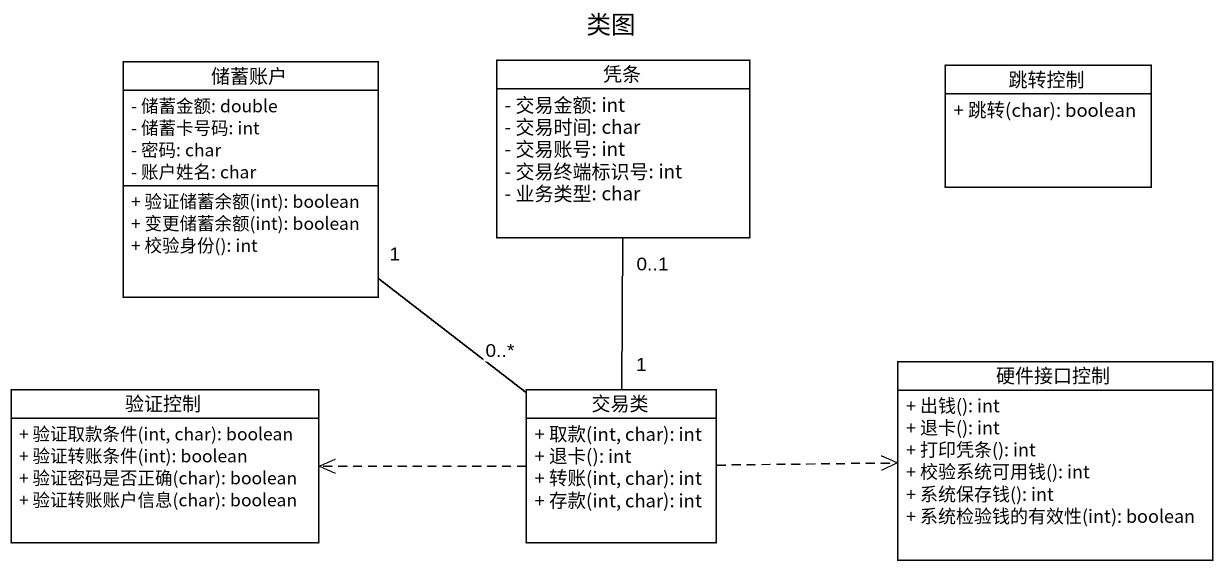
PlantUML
@startuml
title 类图
hide circle
hide empty members
skinparam classAttributeIconSize 0
class 储蓄账户 {
  - 储蓄金额: double
  - 储蓄卡号码: int
  - 密码: char
  - 账户姓名: char
  + 验证储蓄余额(int): boolean
  + 变更储蓄余额(int): boolean
  + 校验身份(): int
}
class 凭条 {
  - 交易金额: int
  - 交易时间: char
  - 交易账号: int
  - 交易终端标识号: int
  - 业务类型: char
}
class 跳转控制 {
  + 跳转(char): boolean
}
class 验证控制 {
  + 验证取款条件(int, char): boolean
  + 验证转账条件(int): boolean
  + 验证密码是否正确(char): boolean
  + 验证转账账户信息(char): boolean
}
class 交易类 {
  + 取款(int, char): int
  + 退卡(): int
  + 转账(int, char): int
  + 存款(int, char): int
}
class 硬件接口控制 {
  + 出钱(): int
  + 退卡(): int
  + 打印凭条(): int
  + 校验系统可用钱(): int
  + 系统保存钱(): int
  + 系统检验钱的有效性(int): boolean
}
储蓄账户 "1" -- "0..*" 交易类
凭条 "0..1" -- "1" 交易类
交易类 .left.> 验证控制
交易类 .right.> 硬件接口控制
@enduml
